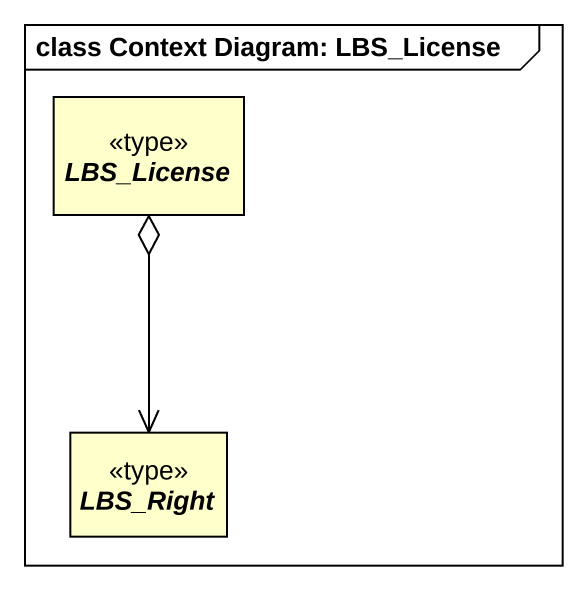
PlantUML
@startuml
mainframe class Context Diagram: LBS_License
hide circle
hide empty members
abstract class LBS_License <<type>>
abstract class LBS_Right <<type>>
LBS_License o--> LBS_Right
@enduml
